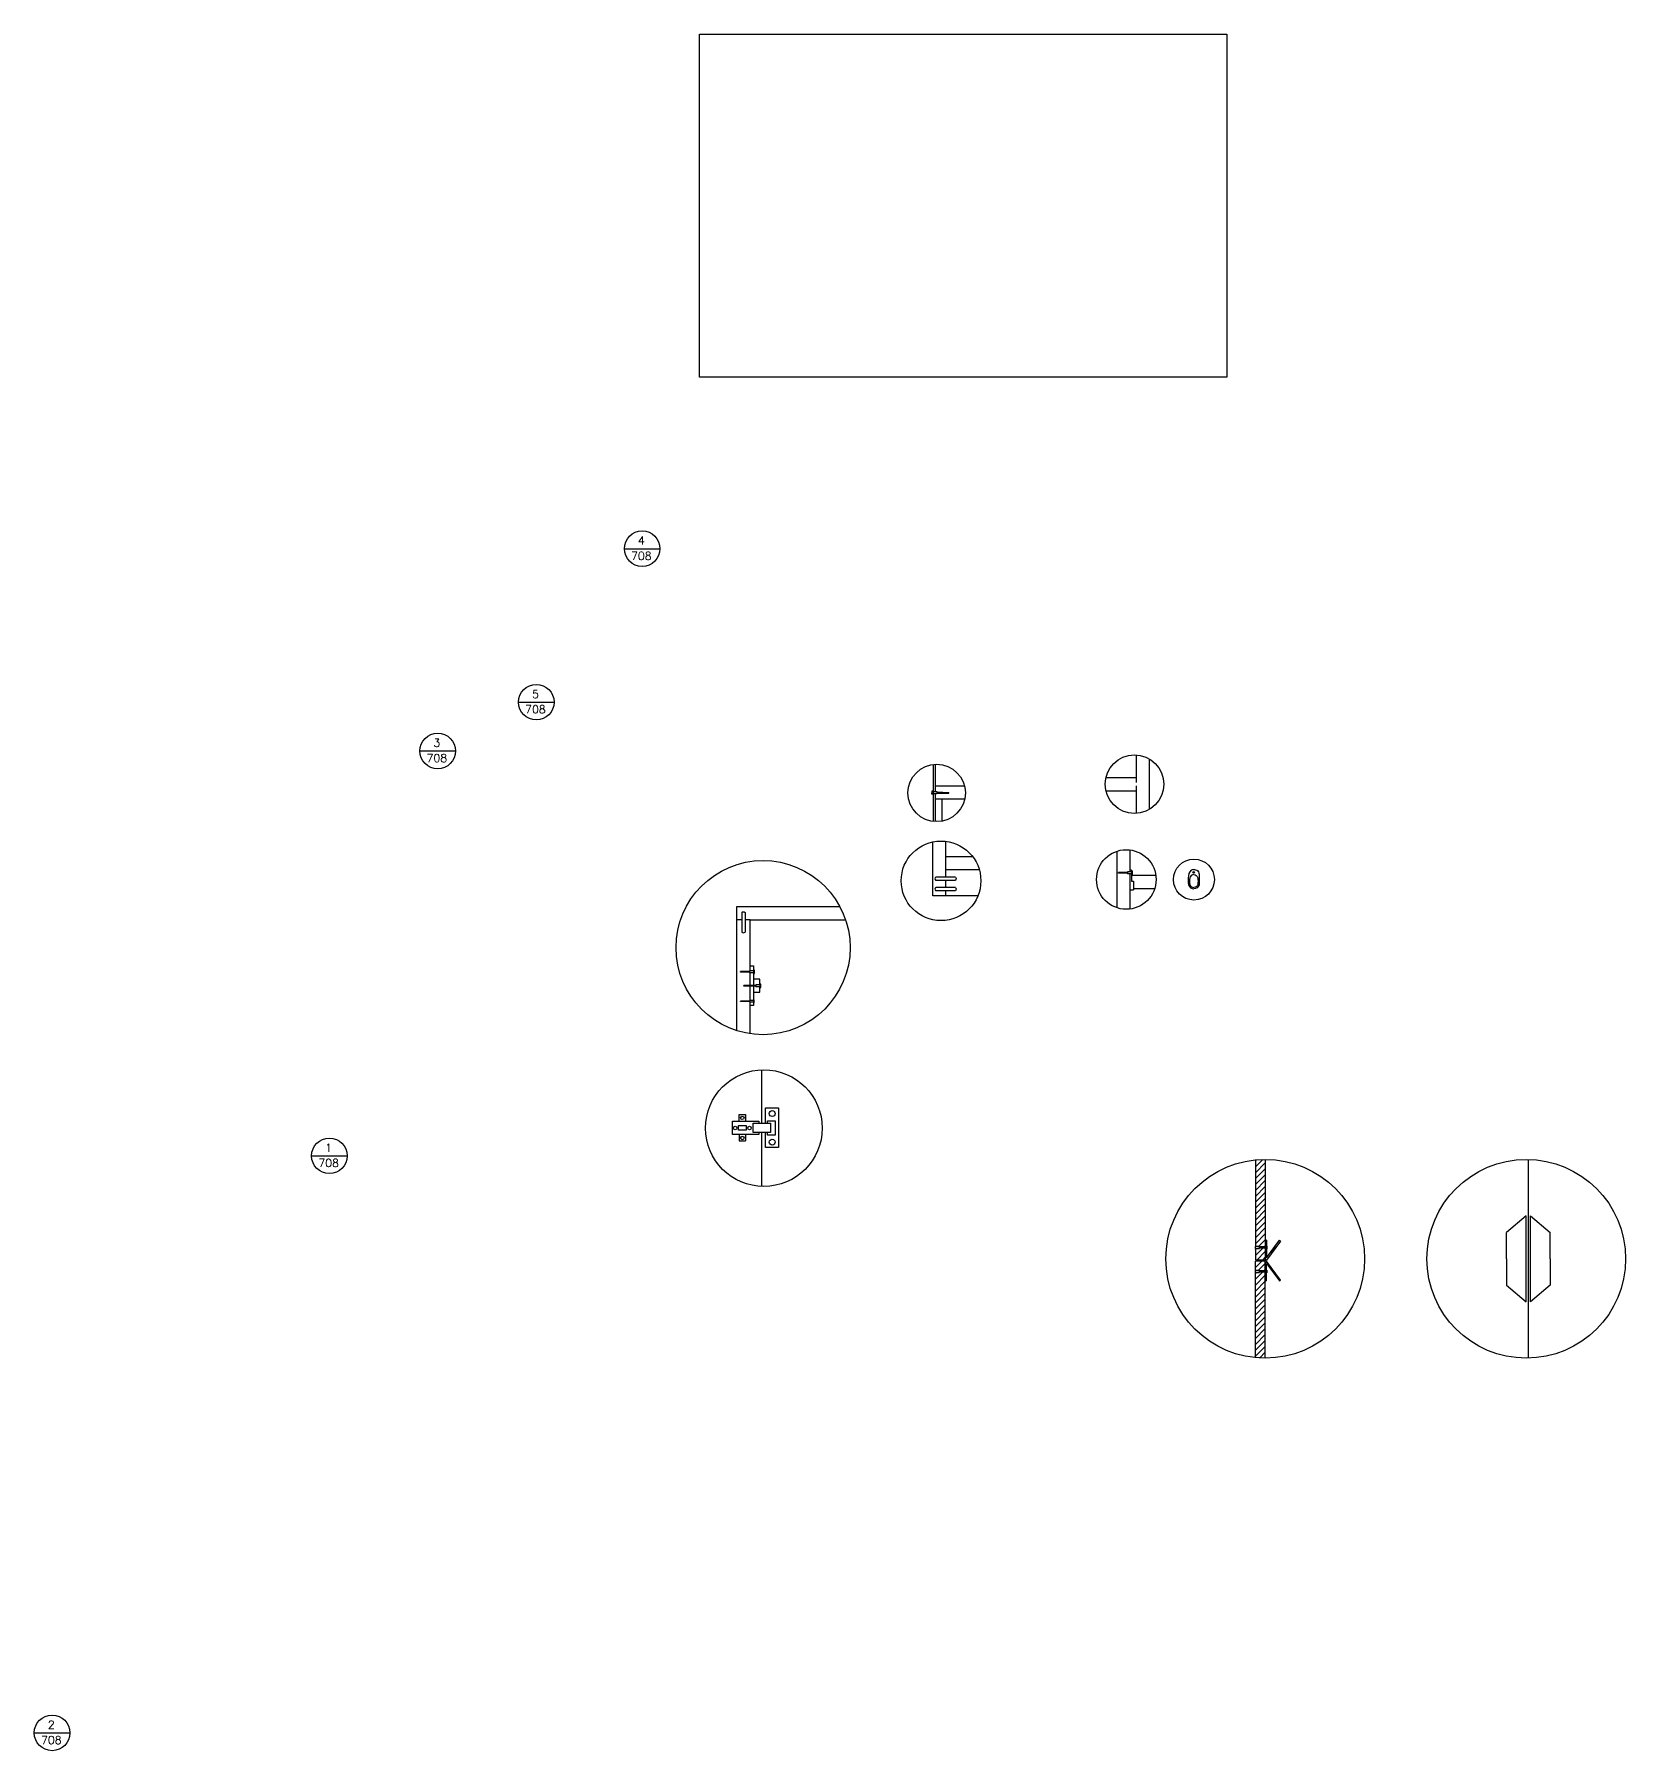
# Model space of a CAD drawing. Header units: millimetres. Extents: x -1607 to 2086, y -1080 to 527.
# Drawn here: x 11.2 to 252.6, y -97.8 to 162.5 of the extents above; entities that cross this region are included whole.
import ezdxf
from ezdxf.enums import TextEntityAlignment as Align

# ---------------------------------------------------------------- set-up
doc = ezdxf.new("R2010")
doc.units = ezdxf.units.MM
for name, color, linetype in [('campitura viti', 31, 'Continuous'), ('Dettagli', 252, 'Continuous'), ('Simboli', 10, 'Continuous'), ('Simbolo zoom', 140, 'Continuous'), ('Tratteggi', 252, 'Continuous')]:
    doc.layers.add(name, color=color, linetype=linetype)
doc.styles.add('E-ROMANS', font='romans.shx', dxfattribs={"width": 0.8})

msp = doc.modelspace()

# ---------------------------------------------------------------- hatches: boundary and pattern name
at = {"layer": 'campitura viti', "transparency": 33554541}
h = msp.add_hatch(color=256, dxfattribs=at)
h.dxf.hatch_style = 1
h.paths.add_polyline_path([(197, -24.99), (196.34, -24.99), (196.34, -25.28), (197, -25.28)])
h.paths.add_polyline_path([(198.06, -25.03), (197, -25.03), (197, -25.23), (198.06, -25.23)])
h.paths.add_polyline_path([(198.13, -24.95), (198.06, -24.95), (198.06, -25.31), (198.13, -25.31)])
h.paths.add_polyline_path([(198.13, -21.31), (198.06, -21.31), (198.06, -21.67), (198.13, -21.67)])
h.paths.add_polyline_path([(198.06, -21.4), (197, -21.4), (197, -21.6), (198.06, -21.6)])
h.paths.add_polyline_path([(197, -21.36), (196.34, -21.36), (196.34, -21.64), (197, -21.64)])
at = {"layer": 'Tratteggi'}
h = msp.add_hatch(dxfattribs=at)
h.set_pattern_fill('ANSI31', color=256, scale=0.2)
edge = h.paths.add_edge_path()
edge.add_line((197, -25.23), (197, -25.28))
edge.add_line((197, -25.28), (196.4, -25.28))
edge.add_line((196.4, -25.28), (196.4, -38.22))
edge.add_arc((197.88, -23.21), 15.07, 264.3582, 270.056)
edge.add_line((197.89, -38.29), (197.9, -25.23))
edge.add_line((197.9, -25.23), (197, -25.23))
edge = h.paths.add_edge_path()
edge.add_line((197, -21.36), (197, -21.4))
edge.add_line((197, -21.4), (197.9, -21.4))
edge.add_line((197.9, -21.4), (197.89, -8.14))
edge.add_arc((197.88, -23.21), 15.07, 89.945, 95.6429)
edge.add_line((196.4, -8.21), (196.4, -21.36))
edge.add_line((196.4, -21.36), (197, -21.36))
h = msp.add_hatch(dxfattribs=at)
h.set_pattern_fill('ANSI31', color=256, scale=0.2)
h.paths.add_polyline_path([(197.9, -23.4), (198.06, -23.4), (200.22, -20.52), (200.06, -20.4), (198.06, -23.05), (198.06, -21.6), (197.9, -21.6)])
h.paths.add_polyline_path([(198.06, -23.56), (197.9, -23.56), (197.9, -25.03), (198.06, -25.03), (198.06, -23.9), (200.06, -26.56), (200.22, -26.44)])
h.paths.add_polyline_path([(197.9, -26.56), (198.06, -26.56), (198.06, -25.23), (197.9, -25.23)])
h.paths.add_polyline_path([(198.06, -20.4), (197.9, -20.4), (197.9, -21.4), (198.06, -21.4)])
h = msp.add_hatch(dxfattribs=at)
h.set_pattern_fill('ANSI31', color=256, scale=0.2)
h.paths.add_polyline_path([(197, -24.99), (197, -25.03), (197.9, -25.03), (197.9, -23.56), (197.86, -23.56), (196.4, -23.55), (196.4, -24.99)])
h.paths.add_polyline_path([(197, -21.6), (197, -21.64), (196.4, -21.64), (196.4, -23.4), (197.87, -23.4), (197.9, -23.4), (197.9, -21.6)])

# ---------------------------------------------------------------- linework, layer by layer
for p, q in [((147.5, 51.77), (147.5, 43.15)), ((147.8, 51.8), (147.8, 47.68)), ((173.71, 49.78), (178.31, 49.78)), ((147.8, 48.55), (152.24, 48.55)), ((147.8, 47.38), (147.8, 43.12)), ((173.71, 47.78), (178.31, 47.78)), ((147.8, 46.55), (152.28, 46.55)), ((148.8, 46.55), (148.8, 43.18)), ((149.45, 37.84), (153.5, 37.84)), ((147.45, 31.84), (147.45, 35.84)), ((149.45, 35.84), (154.5, 35.84)), ((177.6, 34.97), (181.28, 34.97)), ((186.2, 34.2), (186.4, 34.2)), ((187.69, 34.2), (187.86, 34.2)), ((177.9, 32.97), (181.12, 32.97)), ((118.48, 28.23), (117.73, 28.23)), ((119.73, 28.23), (118.98, 28.23)), ((121.53, -2.64), (121.53, 5.47)), ((121.53, -12.22), (121.53, -4.03)), ((54.62, -7.58), (54.62, -7.59)), ((196.4, -8.21), (196.4, -21.36)), ((197.89, -8.14), (197.9, -21.4)), ((237.82, -38.28), (237.82, -8.14)), ((237.49, -16.71), (234.49, -19.21)), ((238.13, -16.71), (241.13, -19.21)), ((198.06, -20.4), (197.9, -20.4)), ((198.06, -20.4), (198.06, -21.4)), ((198.06, -23.05), (200.06, -20.4)), ((200.22, -20.52), (198.06, -23.4)), ((200.06, -20.4), (200.22, -20.52)), ((234.49, -23.21), (234.49, -19.21)), ((241.13, -23.21), (241.13, -19.21)), ((196.4, -21.64), (196.4, -23.41)), ((197.85, -23.4), (196.41, -23.4)), ((198.06, -23.4), (197.85, -23.4)), ((197.9, -21.6), (197.9, -23.41)), ((198.06, -21.6), (198.06, -23.05)), ((234.49, -23.21), (234.49, -27.21)), ((241.13, -23.21), (241.13, -27.21)), ((196.4, -24.99), (196.4, -23.54)), ((196.4, -38.22), (196.4, -25.28)), ((197.86, -23.56), (196.41, -23.55)), ((198.06, -23.56), (197.86, -23.56)), ((197.89, -38.29), (197.9, -25.23)), ((197.9, -25.03), (197.9, -23.54)), ((200.22, -26.44), (198.06, -23.56)), ((198.06, -23.9), (200.06, -26.56)), ((198.06, -25.03), (198.06, -23.9)), ((198.06, -26.56), (198.06, -25.23)), ((198.06, -26.56), (197.9, -26.56)), ((200.06, -26.56), (200.22, -26.44)), ((234.49, -27.21), (237.49, -29.71)), ((241.13, -27.21), (238.13, -29.71))]:
    msp.add_line(p, q)
for points in [[(112.05, 162.54), (192.05, 162.54), (192.05, 110.54), (112.05, 110.54), (112.05, 162.54)], [(178.31, 53.22), (178.31, 49.03)], [(180.3, 52.61), (180.3, 44.95)], [(178.31, 48.55), (178.31, 44.34)], [(147.45, 31.84), (147.45, 40.05)], [(149.45, 34.69), (149.45, 40.13)], [(175.41, 30.03), (175.41, 38.62)], [(177.41, 35.47), (177.41, 38.8)], [(149.45, 33.13), (149.45, 34.19)], [(177.41, 29.85), (177.41, 35.17)], [(154.29, 31.84), (147.45, 31.84)], [(149.45, 31.84), (149.45, 32.63)], [(117.73, 11.4), (117.73, 30.23), (133.36, 30.23)], [(119.73, 20.49), (119.73, 28.23), (134.23, 28.23)], [(119.73, 10.94), (119.73, 15.7)], [(237.49, -29.71), (237.49, -16.71)], [(238.13, -29.71), (238.13, -16.71)]]:
    msp.add_lwpolyline(points)
for points in [[(186.95, 35.85, 0.356419), (186.23, 34.91, 0.065942), (186.26, 33.52, 0.327771), (187.05, 32.91, 0.327771)], [(187.04, 35.11, 0.32127), (186.46, 34.57, 0.114597), (186.45, 33.57, 0.325196), (187.05, 33.11, 0.526304)], [(186.95, 35.85, -0.487445), (187.88, 34.94, -0.010432), (187.84, 33.52, -0.327771), (187.05, 32.91, -0.327771)], [(187.04, 35.11, -0.32614), (187.64, 34.57, -0.114597), (187.64, 33.57, -0.325196), (187.04, 33.11, -0.526304)]]:
    msp.add_lwpolyline(points, format="xyb")
at = {"layer": 'Dettagli'}
for p, q in [((147.33, 47.29), (147.34, 47.79)), ((147.48, 47.29), (147.33, 47.29)), ((147.34, 47.79), (147.49, 47.79)), ((147.49, 47.79), (147.48, 47.29)), ((147.48, 47.39), (148.08, 47.37)), ((147.49, 47.69), (148.09, 47.67)), ((148.09, 47.67), (148.08, 47.37)), ((148.09, 47.63), (149.9, 47.53)), ((148.09, 47.42), (149.9, 47.43)), ((149.9, 47.43), (149.9, 47.53)), ((150.89, 34.69), (147.89, 34.69)), ((150.89, 34.19), (147.89, 34.19)), ((176.98, 35.41), (175.62, 35.37)), ((175.62, 35.27), (175.62, 35.37)), ((176.98, 35.23), (175.62, 35.27)), ((177.58, 35.47), (176.98, 35.47)), ((176.98, 35.47), (176.98, 35.17)), ((177.58, 35.17), (176.98, 35.17)), ((177.6, 35.73), (177.41, 35.73)), ((177.73, 35.57), (177.58, 35.57)), ((177.58, 35.57), (177.58, 35.07)), ((177.58, 35.07), (177.73, 35.07)), ((177.6, 35.73), (177.6, 35.57)), ((177.6, 35.07), (177.6, 34.06)), ((177.6, 34.06), (177.9, 34.06)), ((177.73, 35.07), (177.73, 35.57)), ((177.9, 34.06), (177.9, 32.77)), ((150.89, 33.13), (147.89, 33.13)), ((150.89, 32.63), (147.89, 32.63)), ((177.41, 32.77), (177.9, 32.77)), ((118.48, 29.35), (118.48, 26.35)), ((118.98, 29.35), (118.98, 26.35)), ((119.73, 21.23), (120.23, 21.23)), ((120.23, 21.23), (120.23, 20.49)), ((119.64, 20.43), (118.28, 20.39)), ((118.28, 20.29), (118.28, 20.39)), ((119.64, 20.25), (118.28, 20.29)), ((120.61, 18.28), (118.8, 18.23)), ((118.8, 18.13), (118.8, 18.23)), ((120.24, 20.49), (119.64, 20.49)), ((119.64, 20.49), (119.64, 20.19)), ((120.24, 20.19), (119.64, 20.19)), ((120.23, 20.19), (120.23, 18.27)), ((121.23, 19.23), (120.23, 19.23)), ((120.39, 20.59), (120.24, 20.59)), ((120.24, 20.59), (120.24, 20.09)), ((120.24, 20.09), (120.39, 20.09)), ((120.39, 20.09), (120.39, 20.59)), ((121.21, 18.33), (120.61, 18.33)), ((120.61, 18.33), (120.61, 18.03)), ((121.36, 18.43), (121.21, 18.43)), ((121.21, 18.43), (121.21, 18.03)), ((121.23, 18.43), (121.23, 19.23)), ((121.36, 17.93), (121.36, 18.43)), ((119.64, 15.94), (118.27, 15.9)), ((118.27, 15.8), (118.27, 15.9)), ((119.63, 15.76), (118.27, 15.8)), ((120.61, 18.08), (118.8, 18.13)), ((120.23, 16), (119.64, 16)), ((119.64, 16), (119.64, 15.7)), ((120.23, 15.7), (119.64, 15.7)), ((120.23, 18.09), (120.23, 16)), ((120.23, 17.23), (121.23, 17.23)), ((120.38, 16.1), (120.23, 16.1)), ((120.23, 16.1), (120.23, 15.6)), ((120.23, 15.7), (120.23, 15.23)), ((120.38, 15.6), (120.38, 16.1)), ((121.21, 18.03), (120.61, 18.03)), ((121.21, 18.03), (121.21, 17.93)), ((121.21, 17.93), (121.36, 17.93)), ((121.23, 17.23), (121.23, 17.93)), ((120.23, 15.23), (119.72, 15.23)), ((120.23, 15.6), (120.38, 15.6)), ((117.06, -4.33), (117.06, -2.33)), ((117.06, -2.33), (118.06, -2.33)), ((117.06, -2.33), (119.06, -2.33)), ((118.06, -2.33), (118.06, -1.33)), ((118.06, -1.33), (119.06, -1.33)), ((119.06, -1.33), (119.06, -2.33)), ((119.06, -2.33), (121.06, -2.33)), ((121.06, -2.33), (121.06, -2.64)), ((122.07, -0.33), (124.07, -0.33)), ((122.07, -2.64), (122.07, -0.33)), ((124.07, -0.33), (124.07, -6.33)), ((121.06, -4.33), (117.06, -4.33)), ((118.06, -4.33), (118.06, -5.33)), ((119.06, -4.33), (119.06, -5.33)), ((121.06, -4.03), (121.06, -4.33)), ((122.07, -6.33), (122.07, -4.03)), ((118.06, -5.33), (119.06, -5.33)), ((124.07, -6.33), (122.07, -6.33)), ((198.06, -21.4), (197, -21.4)), ((197, -21.4), (197, -21.6)), ((198.06, -21.6), (197, -21.6)), ((198.06, -21.31), (198.13, -21.31)), ((198.13, -21.67), (198.06, -21.67)), ((198.13, -21.31), (198.13, -21.67)), ((198.06, -25.03), (197, -25.03)), ((197, -25.03), (197, -25.23)), ((198.06, -25.23), (197, -25.23)), ((198.06, -24.95), (198.13, -24.95)), ((198.13, -25.31), (198.06, -25.31)), ((198.13, -24.95), (198.13, -25.31))]:
    msp.add_line(p, q, dxfattribs=at)
for points in [[(147.89, 34.69, 0.408688), (147.89, 34.19, 0.002507)], [(150.89, 34.69, -0.348554), (150.89, 34.19, 0.237997)], [(147.89, 33.13, 0.408688), (147.89, 32.63, 0.002507)], [(150.89, 33.13, -0.348554), (150.89, 32.63, 0.237997)], [(118.48, 29.35, -0.348554), (118.98, 29.35, 0.237997)], [(118.48, 26.35, 0.408688), (118.98, 26.35, 0.002507)]]:
    msp.add_lwpolyline(points, format="xyb", dxfattribs=at)
for points in [[(119.73, 18.25), (119.73, 20.19)], [(119.73, 16), (119.73, 18.1)], [(122.37, -2.64), (122.37, -2.26), (123.55, -2.26), (123.55, -4.46), (122.37, -4.46), (122.37, -4.03)]]:
    msp.add_lwpolyline(points, dxfattribs=at)
for points in [[(117.97, -2.97), (119.16, -2.97), (119.16, -3.7), (117.97, -3.7)], [(120.19, -2.64), (122.85, -2.64), (122.85, -4.03), (120.19, -4.03)], [(196.34, -21.64), (197, -21.64), (197, -21.36), (196.34, -21.36)], [(196.34, -25.28), (197, -25.28), (197, -24.99), (196.34, -24.99)]]:
    msp.add_lwpolyline(points, close=True, dxfattribs=at)
for centre, radius in [((118.56, -1.84), 0.258), ((123.09, -1.18), 0.447), ((117.47, -3.36), 0.258), ((118.56, -4.88), 0.258), ((119.65, -3.36), 0.258), ((123.09, -5.51), 0.447)]:
    msp.add_circle(centre, radius, dxfattribs=at)
at = {"layer": 'Simboli'}
for p, q in [((100.67, 84.51), (106.07, 84.51)), ((84.6, 61.23), (90, 61.23)), ((69.65, 53.83), (75.04, 53.83)), ((53.23, -7.59), (58.62, -7.59)), ((11.15, -95.12), (16.55, -95.12))]:
    msp.add_line(p, q, dxfattribs=at)
for centre in [(103.37, 84.51), (87.3, 61.23), (72.35, 53.83), (55.92, -7.59), (13.85, -95.12)]:
    msp.add_circle(centre, 2.7, dxfattribs=at)
at = {"layer": 'Simbolo zoom'}
for centre, radius in [((178.04, 48.78), 4.45), ((148.04, 47.46), 4.35), ((148.7, 34.13), 6.04), ((121.71, 24), 13.21), ((176.81, 34.33), 4.52), ((187.07, 34.32), 3.1), ((121.83, -3.38), 8.85), ((197.88, -23.21), 15.07), ((237.49, -23.21), 15.07)]:
    msp.add_circle(centre, radius, dxfattribs=at)
at = {"layer": 'Tratteggi'}
msp.add_circle((187.04, 35.41), 0.12, dxfattribs=at)

# ---------------------------------------------------------------- texts
at = {"layer": 'Simboli', "style": 'E-ROMANS'}
for s, height, p in [('4', 1.21, (103.24, 85.74)), ('708', 1.214, (103.24, 83.42)), ('5', 1.21, (87.17, 62.46)), ('708', 1.214, (87.17, 60.15)), ('3', 1.21, (72.22, 55.06)), ('708', 1.214, (72.22, 52.75)), ('1', 1.21, (55.8, -6.35)), ('708', 1.214, (55.8, -8.67)), ('2', 1.21, (13.73, -93.89)), ('708', 1.214, (13.73, -96.2))]:
    msp.add_text(s, height=height, dxfattribs=at).set_placement(p, align=Align.MIDDLE_CENTER)

doc.saveas('drawing.dxf')
